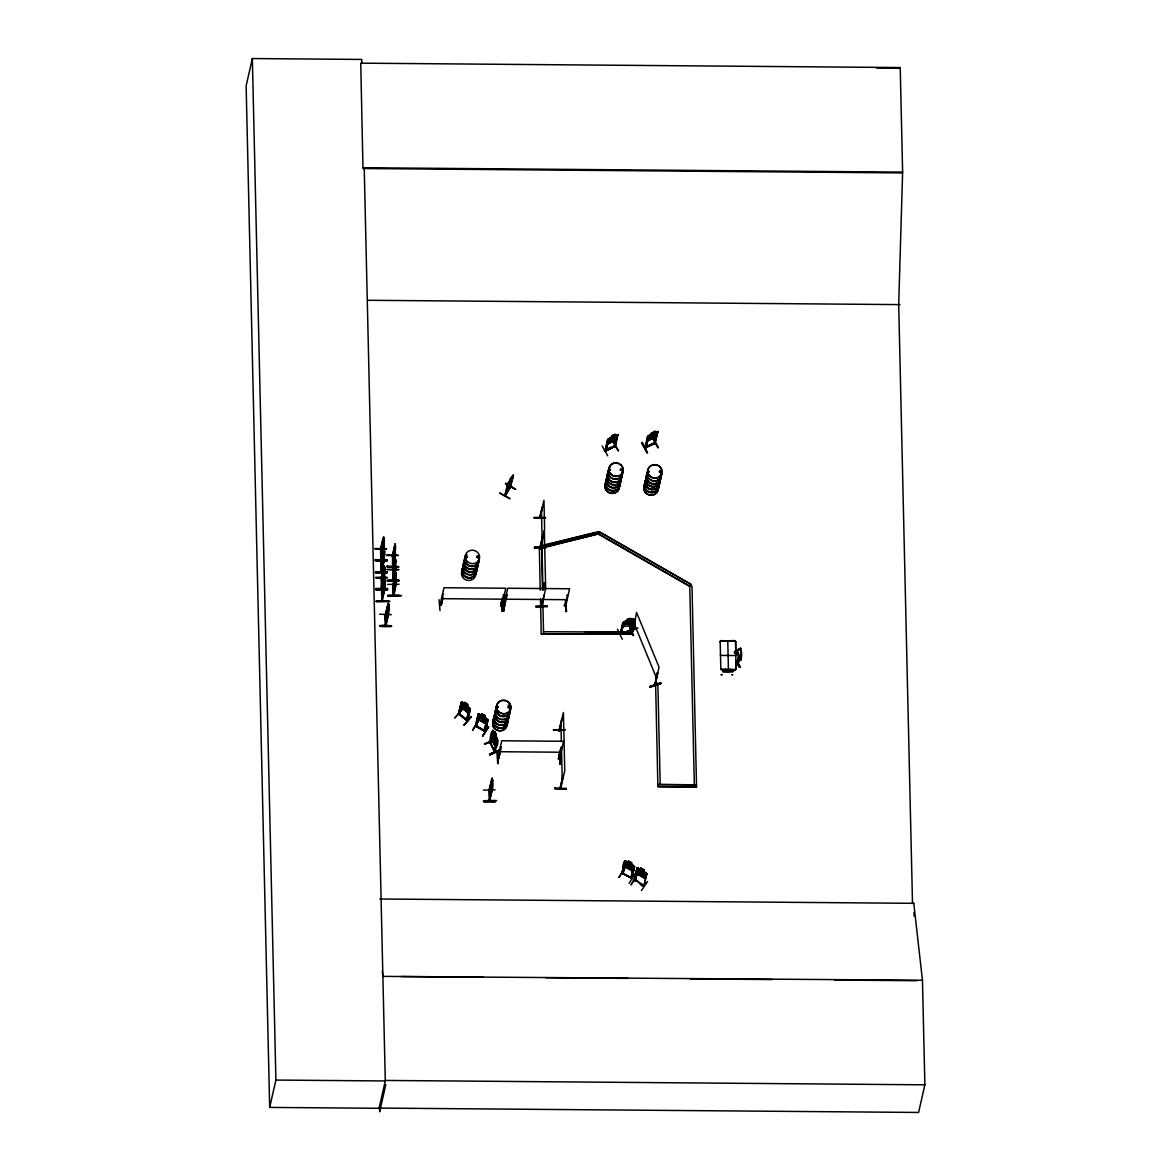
<?xml version="1.0" encoding="UTF-8"?>
<svg xmlns="http://www.w3.org/2000/svg" width="1171" height="1171" viewBox="0 0 1171 1171"><rect width="100%" height="100%" fill="white"/><g stroke="black" fill="none" stroke-linecap="round" stroke-linejoin="round"><path stroke-width="1.5" d="M483.769 801.55C522.354 799.705 458.344 800.613 495.362 801.608L483.769 801.593L495.362 801.535M535.747 606.036L547.325 605.993L535.703 606.812L547.296 606.754M554.776 788.39L566.369 788.361M554.82 788.112L554.791 788.873L566.383 788.815M615.141 445.931C589.13 454.143 619.313 450.776 615.536 440.164M657.824 431.499L655.233 443.282L644.855 447.703L654.004 443.106M654.369 443.677L656.521 432.392L657.443 431.953L654.121 443.721L655.145 443.282M644.943 447.293L655.16 442.448M375.525 572.663L375.554 571.872L387.147 571.99L375.51 572.165L387.147 572.063L387.103 572.795L375.51 572.707L387.118 572.721M375.891 588.706L387.528 588.471L387.484 589.276M376.213 600.825C387.367 600.386 400.526 602.07 376.184 601.499M391.509 626.339C373.886 627.319 377.896 623.967 391.495 625.885M386.811 559.914C351.3 558.991 410.743 560.675 375.232 560.309L386.854 559.636M398.652 567.042L387.059 567.027L387.103 566.193M387.103 566.252L398.652 566.574M398.974 581.167L387.381 581.079L398.96 580.582M387.425 580.318L399.018 580.377L387.381 581.079M387.499 589.247L375.876 588.589L387.484 588.735M387.777 601.191L376.184 601.587M387.762 595.131C398.901 594.707 412.06 596.39 387.733 595.819M399.311 595.512L387.718 595.907M722.683 671.656C747.859 669.651 721.526 673.53 722.785 670.91M383.664 540.651L383.634 539.48M383.956 553.049L383.927 551.878L383.62 555.683L383.239 554.849M634.038 880.299C638.693 876.025 644.284 899.445 645.763 874.166L646.465 875L645.763 874.166M634.989 880.885L634.594 879.597M384.015 543.695L381.234 558.684M384.308 556.093L381.102 572.151L380.956 562.065M384.688 572.575L384.059 577.318L383.605 571.316M384.966 584.973L381.761 601.03L381.6 589.745M388.699 609.71L388.069 614.468L387.616 608.452M395.198 550.59L394.568 555.332L394.407 548.423M392.709 570.218L393.149 570.848L395.754 559.797L394.89 569.399L394.729 562.49M393.032 585.515L396.105 574.624L395.256 584.475L395.125 578.211L395.461 579.147M539.626 547.179L534.635 546.901L546.242 547.252M546.242 547.003L543.432 546.945M395.183 564.217L395.476 560.455L394.92 569.662L394.788 563.397L395.11 564.334M395.535 579.03L395.813 575.268L395.286 584.27L395.081 577.303M902.446 172.913L362.981 168.522L360.741 63.161L900.221 67.552L902.621 172.108L898.699 304.592L912.502 903.309L913.775 903.324L922.455 980.244L382.873 976.38L382.273 970.979M621.918 872.776L632.047 878.557M624.86 861.007C621.772 863.144 623.074 877.123 622.123 872.395M632.135 878.162L630.964 878.06M490.722 743.131L493.123 732.138C490.107 727.762 489.595 747.61 490.386 741.858M490.386 743.043L494.674 751.826L494.572 750.567M475.382 726.035L478.324 713.783L488.087 719.623L485.306 731.831L488.029 719.477M485.57 731.48L475.572 726.152M484.443 731.319C482.745 728.552 489.302 718.731 486.858 720.267M484.355 730.821L487.063 719.945M485.672 731.085L484.56 730.426M510.278 487.604C512.503 479.832 496.197 511.873 510.366 486.199M395.447 548.862C394.568 531.59 395.417 565.9 395.33 550.59M396.105 577.742C395.095 558.26 396.164 597.591 396.003 579.543M383.883 547.823L383.766 537.094C384.264 541.588 378.98 551.658 381.087 549.097M384.059 550.282L383.912 549.492L384.381 558.596L381.6 571.17M384.674 576.703L384.293 565.974L384.439 566.764M384.835 589.101L384.849 579.162M384.952 589.101L385.039 587.476M388.684 613.838L388.318 603.124L388.45 603.899M489.493 790.337L492.288 778.276L492.537 789.064M655.087 684.42L659.053 667.163L636.556 612.462L633.072 630.686M632.969 630.642L633.116 629.603M655.145 684.347L655.087 683.191M383.634 539.494L383.341 546.652L383.912 544.134M394.598 555.581L395.169 546.389L394.583 555.596M382.829 555.713L383.224 553.107L383.137 564.056L382.946 555.669M383.503 584.592L383.898 581.987L383.81 592.936L383.62 584.549M491.161 784.526C491.6 774.602 491.235 800.261 491.322 790.323M393.851 550.092L394.246 547.604L394.041 558.304M394.481 572.502L394.568 561.67M394.568 561.787L394.159 564.115M394.525 578.972L394.905 576.483L394.7 587.183M489.507 791.098L489.112 789.708L488.951 791.201M489.712 799.895L492.742 780.091L491.249 786.927L491.191 784.453M492.23 789.942C491.688 784.746 488.878 806.717 489.405 799.383M492.493 788.961L489.741 800.993L489.346 799.617M540.431 549.111L539.89 548.16M539.933 548.994L540.021 547.53M541.134 605.231L542.539 599.45M544.164 595.161L541.28 606.212L541.339 604.602M559.021 729.987L559.46 731.202L561.904 719.17L558.991 731.172L559.577 729.826M562.812 776.241L560.411 786.678M560.953 786.897L560.821 788.244L564.759 770.577L563.412 712.524L559.021 730.572M464.038 565.915L464.316 564.92L464.316 565.739M465.868 556.591L466.922 556.576L466.278 557.133M477.168 556.986L477.197 556.474M478.558 556.488L478.09 557.645L478.661 557.045M478.91 556.942L477.153 557.616M497.031 706.977L498.187 706.845L497.821 707.708M509.809 706.494L509.4 708.25M610.442 469.981L609.476 469.337M610.15 469.966L610.384 470.186M620.293 470.113L621.64 468.839L622.357 470.376M620.63 469.512L621.391 470.537M621.069 470.274L622.064 469.351M649.1 471.708L648.5 471.049M649.407 471.518L648.675 471.811M661.044 471.328L660.078 472.323L660.078 470.801M661.308 471.62L660.283 472.703L659.229 471.606M720.063 641.957L720.707 640.581M732.87 671.569L730.397 669.344M736.237 668.539L735.037 670.046L720.838 669.402L720.165 641.503L721.263 640.449M383.049 538.031L380.648 548.57M381.117 549.536L381.117 548.687M380.721 561.48L384 547.721M381.336 558.377L381.219 559.753L381.029 549.097M383.356 551.409C384.835 546.184 380.663 567.964 381.409 561.085M381.556 570.54L381.19 571.741M381.746 578.445L384.425 565.974M381.512 590.14L384.659 576.6M381.6 589.847L381.936 591.355L382.009 589.745M381.819 599.42L384.22 588.984L384.644 589.979M392.49 555.288L392.636 566.471L395.505 554.425L393.017 565.373M385.244 614.995L385.947 625.548M392.622 565.373L392.929 556.562M392.461 556.24L392.944 555.405M385.815 614.555L385.727 616.063L388.435 603.255M393.149 566.354L393.105 564.861M395.827 568.491C387.879 602.567 400.702 545.276 393.485 580.304M392.914 579.147L393.295 570.233M393.31 595.234L393.149 584.066M393.427 578.928L393.456 580.128M393.895 593.96C399.633 559.24 392.212 617.058 393.09 585.207M393.763 595.117L393.456 584.578M383.224 554.834L383.356 561.085L383.722 556.137M458.769 713.271L459.369 714.764L462.077 703.434L461.257 702.79L458.417 714.017L461.433 701.81L470.347 708.762L467.741 720.721L458.52 713.549M462.077 703.434L459.369 714.764L458.93 713.329M467.829 720.326L459.749 714.164M489.054 789.942L489.302 800.847M489.317 799.895L492.201 788.961M489.785 800.847L489.419 790.118M560.807 788.142L560.88 786.897M380.721 558.757L383.268 547.706L384 547.823L381.336 562.241M380.941 560.865L380.838 561.846M381.336 559.211L381.058 549.785M381.322 577.449L381.336 578.547M381.922 588.486L381.673 577.889M381.673 600.035L382.317 599.493L382.229 601.001L384.82 588.998M382.302 600.401L382.097 590.916M393.075 566.325L395.505 554.425M385.332 614.482L385.727 615.873M393.412 580.377L393.119 569.648M393.515 579.908L392.885 580.465L395.637 568.667M605.114 450.63L607.515 439.798L608.437 439.359L606.227 450.279M615.243 445.536L614.16 445.931L615.434 445.873M615.331 446.268L617.176 436.607M648.368 436.271L647.446 436.71L648.558 436.607L646.011 447.703L646.07 446.766M361.81 63.073L361.722 59.443L252.351 58.55L246.13 85.907L269.681 1107.415L379.067 1108.293L385.405 1080.438L924.87 1084.814L922.455 980.244M374.969 548.687L386.606 548.687L375.013 548.57M380.59 549.96L383.634 537.094M383.839 540.812L383.268 543.315L382.932 542.436L383.063 548.687L383.429 543.739M384.249 538.85C383.942 549.609 384.878 533.669 383.81 540.358L383.795 539.026L383.385 548.438M387.279 577.566L375.628 577.698L387.235 577.654M384.264 541.968L383.912 543.768L384.322 542.349M380.795 559.24L383.268 547.706M383.341 563.822L384.278 560.119L381.497 572.034L381.248 561.26L384.044 549.492M384.103 552.756C385.332 545.949 384.249 562.065 384.41 551.248M384.132 553.21L383.634 559.05L384.205 556.532M384.542 551.248L383.517 553.927L383.678 560.836M375.92 590.096L387.513 590.184M384.322 556.166L384.542 554.366M381.57 588.12L381.848 578.445M383.707 566.91L381.234 577.859M384.293 565.974L381.204 578.796M386.796 555.537L398.433 555.405L386.781 554.952M384.512 569.692L384.015 575.532L384.586 573.014M384.615 569.238L384.469 567.906L383.737 577.566L384.922 567.73L384.82 571.302M386.84 561.304L375.232 560.616L386.898 561.085M384.571 572.648L384.922 570.848M381.336 587.637L383.942 576.586L384.366 577.581M384.703 572.648L384.922 567.73M381.922 587.652L384.337 576.6M381.541 591.355L384.395 579.308L381.936 591.355M387.118 569.589L398.711 569.692M384.761 581.636C386.006 574.829 384.908 590.945 385.083 580.128L384.337 589.716M384.791 582.089L384.293 587.93L384.864 585.412M385.215 583.246L384.981 585.046M387.279 577.537L375.671 577.405M392.27 555.801L395.066 544.003M383.678 592.936L384.952 588.998M392.417 556.781L394.978 545.92M392.885 555.186L393.017 565.256M393.149 554.132L394.876 544.749M387.425 580.26L399.018 580.348M392.885 556.767L393.88 551.995M387.455 584.417L399.106 584.227M395.095 551.029L394.525 553.546L395.432 545.745L395.344 550.663M269.681 1107.415L275.902 1080.057L252.351 58.55M392.592 569.867L395.256 558.055L395.769 562.929M393.236 569.867L395.198 558.816M395.578 561.319L395.227 559.797L393.207 570.819M395.417 565.095L394.847 567.613L394.773 564.276M385.127 615.112L388.128 604.06L385.259 615.975M388.435 603.124L385.727 614.482M392.944 584.68L395.725 572.882L393.529 584.695M393.09 585.661L395.564 574.61L395.915 576.132M388.523 606.827L388.025 612.682L388.596 610.164M388.494 606.373C389.562 599.728 388.567 615.624 388.933 604.865M388.933 607.998L388.582 609.784L389.021 608.437M385.347 624.787L387.952 613.736L388.377 614.716M395.769 579.908L395.198 582.426L395.11 579.089M385.932 624.787L388.348 613.736M388.684 613.736L385.888 625.768L385.962 624.275M393.339 594.722L396.164 583.304M443.502 594.385C442.111 591.911 443.267 603.094 441.013 605.334L439.959 605.422L441.145 605.012M441.057 605.407L442.682 597.532M440.003 610.589L439.023 599.698M499.812 493.225L510.014 498.744L499.885 493.006M505.418 483.843L515.591 489.361L505.726 483.301M505.257 494.952C507.453 484.428 510.717 473.933 505.462 494.44M454.934 717.955L462.238 709.436L454.934 717.691M510.161 479.202L508.375 485.116L511.917 479.159L512.049 476.246L510.219 479.32M509.912 480.666L510.278 479.261M510.527 478.968L511.742 477.592M509.707 487.546L512.752 475.66L510.058 487.736M507.16 487.839L511.712 480.988L513.352 474.928L510.615 486.916L505.33 495.933M465.355 703.039L467.127 704.415M462.589 702.146L464.521 703.859L464.814 702.307L467.785 704.62L467.478 705.967M469.059 709.363C471.635 706.742 464.287 722.785 466.922 719.609M469.308 709.07L466.629 720.414L466.936 719.521M470.244 708.689L467.492 721.014L459.5 714.456M385.815 1084.624L379.653 1111.747L379.565 1108.073M471.371 716.784L463.994 725.01L471.328 716.74M502.022 599.786L500.632 605.831L501.847 605.905M472.542 730.411L478.5 720.985L472.572 730.177M500.881 605.949C499.9 603.694 505.316 592.409 503.237 594.883M501.686 605.949L505.799 588.237L443.955 587.74L439.959 605.422M503.428 599.991L503.823 610.867M478.427 713.871L475.704 725.713L485.467 731.421L476.773 726.02M502.71 611.072L502.344 600.167L502.198 610.867M478.88 715.627L476.334 726.649L475.792 725.23L476.392 726.562L479.085 715.305L477.973 715.1L479.085 715.305M503.34 600.181L503.793 610.867M507.263 594.912C505.228 592.936 501.364 606.637 504.657 605.963L507.248 594.531M484.867 717.12L486.404 718.526L485.833 721.029L483.945 721.16L479.495 717.34L480.066 714.822L481.808 715.335L482.013 713.871L485.292 715.788L484.984 717.135M481.808 715.335L482.115 713.988M482.613 714.53L484.574 715.671M484.794 717.223L485.175 715.774L481.954 713.973M488.483 726.81L482.525 736.237L488.57 727.089M533.976 517.655L545.613 517.582L534.005 517.509M493.723 740.614L484.735 744.039M539.611 517.45L539.48 518.329L542.451 506.897L539.582 518.387L540.182 517.494M539.992 518.387L543.959 500.251L544.632 529.277L540.402 548.16L534.342 547.911L540.958 547.34M495.026 751.826L490.195 742.18L492.932 730.25L491.6 736.471M545.935 547.808L534.342 547.735L545.92 547.355M490.254 742.194L490.268 742.868M490.312 743.336L492.318 731.377M500.09 750.025L489.829 754.783L500.163 749.821L489.624 754.065L489.844 754.856L500.368 750.538L498.831 758.457L498.831 757.549L497.602 757.988L498.787 758.369L501.261 747.054M494.63 743.424L494.338 744.771L492.728 741.492L493.152 740.101M493.196 739.765L493.781 732.021L494.674 733.222M494.557 733.266L494.938 731.714L496.87 738.374L496.299 740.892L493.767 737.262L495.831 741.243L495.157 737.481L496.504 738.096L494.909 736.544L493.825 732.504L494.484 736.135L493.064 735.564L494.748 737.086L494.689 742.824C485.98 721.673 498.465 760.111 497.719 740.116L492.815 730.309M492.903 741.506L493.211 740.16M493.108 741.872L494.074 743.848M495.201 732.651L496.153 734.612M483.418 790.103L495.07 789.84M539.245 548.204L598.586 533.844L689.748 586.071L692.002 586.086L696.54 786.941L657.897 786.634L655.599 683.498L657.853 683.513L660.181 784.189M540.621 546.33L540.255 546.418M539.846 548.906L540.036 548.848M539.816 548.16L542.7 535.44M497.163 742.619L497.046 740.116L494.645 752.236L494.674 750.699M539.977 549.14L542.7 537.196M496.65 740.292L494.689 751.138M540.387 548.072L540.373 549.023L542.422 537.094L542.861 538.089M495.143 751.636L497.719 740.116M541.5 548.218L540.958 545.818L597.942 531.795L598.586 533.844L543.242 547.794M542.041 549.77L542.597 539.011M488.907 790.337L491.908 779.286L489.054 791.201M497.704 763.565L497.47 752.514L497.763 763.404M489.522 791.289L492.288 778.276M492.757 783.223L491.879 789.678L492.42 779.066M541.236 606.066L541.807 604.836M541.719 605.231L542.934 599.45M541.69 606.212L545.671 588.515L544.339 530.448M541.222 633.848L630.906 634.228L541.222 633.848L540.504 598.879M543.432 631.74L630.847 632.106L630.818 634.565M543.564 633.526L542.759 598.893M565.432 605.861L564.481 605.568L565.769 605.568M565.52 600.723L566.486 611.599L565.681 600.694M564.627 605.861C563.427 608.905 568.974 591.984 567.013 595.41M602.216 446.049L607.705 455.797M605.363 451.069L615.214 446.371L618.01 434.514L607.954 439.286L605.114 451.128L614.072 446.341M608.115 439.359L607.134 442.887L607.925 443.853L615.8 440.106L617.249 438.232M608.437 439.359L606.256 450.586L606.154 449.84M611.818 435.861L611.482 437.325L609.183 438.408M611.877 435.963L609.227 441.072L610.662 441.35L615.712 437.998L616.283 435.48L614.702 435.832L615.068 434.28L611.716 435.861L615.141 434.382M612.389 435.919L614.409 434.968M618.537 450.689L612.609 440.984L618.127 450.879M597.942 531.795L598.498 534.181L689.66 586.408L690.875 584.27L599.713 532.058L598.498 534.196M553.415 729.987L565.008 730.001M599.713 532.058L690.875 584.27M560.602 749.308L558.523 758.969L559.694 758.867L558.421 758.442L559.767 758.091L558.523 758.867L560.997 747.552L562.051 747.552L561.011 747.932M559.533 758.91L563.573 741.287L501.73 740.775L497.865 758.427M559.972 763.902L559.518 753.246M563.222 776.241L560.324 787.659M647.592 452.753C636.116 432.48 645.426 446.707 647.109 453.016L641.693 443.209M647.446 436.71L645.089 448.069L647.987 436.168L647.051 439.813L647.841 440.764L655.716 437.032L657.004 435.085L657.941 431.426L654.574 432.641L654.882 431.294M646.07 447.542L648.002 437.837M651.647 432.787L649.144 437.983L653.711 436.783L655.628 434.909L656.199 432.392L654.633 432.743L654.999 431.191L647.87 436.198M657.443 431.953L654.97 442.901M657.897 447.893L652.569 438.042M620.045 633.95L621.347 633.145M621.011 633.57L623.631 622.635L622.65 622.972L620.206 634.301L621.362 633.584M623.162 622.46L620.308 634.272L630.993 630.657M622.387 626.163L623.206 622.577M621.216 634.082L623.777 623.001L622.65 622.972M622.24 639.249L617.468 629.149M627.158 619.576L624.406 624.48L629.237 623.85L631.257 622.167L631.828 619.649L630.159 619.81L630.554 618.259L626.997 619.459L626.705 620.806M638.078 628.022L627.305 631.74L636.6 628.329M631.535 622.84L629.778 630.613M632.399 620.074C634.243 617 628.622 629.954 630.071 631.081C635.648 619.869 636.175 614.468 623.045 622.489M630.891 630.686L629.925 630.115L630.042 631.037M630.818 630.832L633.233 619.386M630.847 632.106L585.28 632.077M635.399 621.655L633.321 630.847L635.414 618.976L632.882 630.949M633.043 635.604L628.973 625.27M649.905 686.645C683.352 674.847 626.88 694.593 660.927 683.483L649.978 686.484M655.467 684.567L657.531 672.754L654.955 684.654L657.136 674.511M655.599 683.498L657.853 683.513M619.035 877.328L624.875 868.092M626.061 861.183L624.758 860.919L621.977 873.332L631.945 878.499M622.694 873.683C624.45 872.161 624.641 859.529 625.314 862.749M622.943 873.756L625.519 862.427M624.758 860.919L628.183 862.544L628.461 860.992L631.74 862.881L631.432 864.227M628.549 861.109L628.256 862.456L626.5 861.958L625.929 864.461L627.334 866.481L632.281 868.121L632.852 865.603L631.315 864.213M629.047 861.636L631.023 862.778M629.12 883.358L634.931 873.888M633.321 867.36L630.906 878.411L633.526 867.038L634.419 867.565L633.526 867.038M634.506 866.555L631.564 878.85L634.609 866.613L631.257 864.315L631.623 862.866L628.49 861.197M636.512 875.176L631.11 884.661M634.228 879.963L636.995 868.018L639.908 869.16L645.001 877.913L639.908 869.16M634.184 880.519L636.995 868.018M637.522 869.936C637.17 865.94 635.282 883.241 635.136 880.475M635.15 880.929L637.727 869.614M645.089 872.746L643.552 871.356L645.089 872.732L644.518 875.264L642.63 875.396L638.151 871.634L638.737 869.072L640.478 869.57L640.625 868.223L643.977 870.038L640.683 868.121L643.977 870.038L643.479 871.458M657.853 784.511L696.496 784.833M657.897 786.634L696.54 786.941M640.683 868.121L640.303 869.614L638.722 869.131M639.79 872.571L640.391 869.994L643.45 871.795L642.879 874.327L639.79 872.571L642.894 874.283M643.26 869.907L641.284 868.765M641.445 890.531L647.592 881.47M645.968 877.445L644.577 878.118L645.909 877.269L646.685 873.786L636.892 868.209L638.283 868.311M643.669 871.385L646.86 873.727L643.933 885.964M720.37 655.409L735.827 655.54L735.578 641.342M694.315 784.468L689.748 586.071M727.762 640.961L728.435 669.988M732.9 670.954L732.841 671.744L722.668 671.203M900.221 67.552L900.031 68.342L876.567 68.006M924.87 1084.814L918.591 1112.45L379.126 1108.073M504.789 495.743L507.804 484.004M509.868 486.916L504.891 495.392M620.249 633.511L630.584 630.261M508.331 485.145L509.839 481.72C507.599 483.769 515.445 471.269 510.585 480.461L511.464 479.934L509.297 483.564L511.566 478.178L508.273 485.336M476.963 556.445L476.787 557.25M497.412 706.83L498.085 706.713M507.994 706.947L509.853 706.479M609.315 469.6L610.018 470.039M508.331 707.079L509.868 707.284M620.703 470.171L620.703 469.337M621.947 469.19L622.006 470.039M659.595 471.137L659.961 472.074M732.87 670.983L730.353 669.417M736.003 669.519L735.622 641.62M508.58 482.701L505.272 495.904M559.606 730.777L559.562 729.738M380.941 560.968L380.985 572.034M381.936 588.603L381.936 587.139M392.797 569.238L392.958 580.421M385.332 614.599L385.493 625.768L387.952 613.736M489.917 741.931L494.499 752.045M439.915 604.558L441.204 604.558L440.969 605.378M500.617 605.451L501.759 605.875M503.691 605.07L504.891 605.846L503.735 605.846L507.731 588.252L569.56 588.764L565.681 606.344L564.539 605.934M503.603 605.466L504.891 605.466L503.94 605.568M497.763 757.959L498.89 757.988L497.851 757.93M507.643 485.043L508.155 484.194M515.591 489.361L505.711 483.33M636.073 871.824L636.995 873.8L644.65 878.206L645.953 877.445M646.846 873.742L638.268 868.223M636.907 873.8L644.635 878.206M640.361 869.511L638.239 868.297M631.242 884.778L637.053 875.264M623.865 864.637L624.787 866.628L632.472 870.975L624.758 866.525M625.958 861.212L633.613 865.618M643.977 870.009L640.713 868.37M479.583 713.988L478.266 713.886M477.446 717.501L478.339 719.492L486.009 723.883L487.268 723.239M485.95 723.985L478.412 719.404M482.525 736.237L488.541 726.869M612.828 438.144L615.77 435.539L613.297 438.086L615.156 438.627L612.55 438.701L609.344 441.379L611.906 438.744L610.164 438.203L612.872 438.115M655.658 437.017L657.18 435.144M492.318 782.038L492.61 787.439M622.299 470.303L620.484 470.288M661.073 472.411L660.239 470.596M510 707.679L508.199 707.665M441.116 604.953L440.164 604.499M628.022 621.903L631.315 619.649L628.71 621.962L630.701 622.767L627.934 622.489L624.538 624.802L627.246 622.445L625.329 621.728L628.241 621.918M631.315 624.348L632.852 622.504L631.389 624.363C630.071 626.807 619.927 626.046 623.162 627.1M460.525 705.513L461.33 707.65L468.298 712.993L469.439 712.451M464.433 703.742L463.013 703.054L462.443 705.571L463.687 707.811L468.18 710.05L468.751 707.533L467.375 705.923M470.347 708.762L467.288 706.025L467.683 704.576L464.828 702.512M468.224 713.08L469.425 712.275M471.313 716.506L464.082 725.039M513.469 474.987L508.668 482.759M632.457 629.998L632.94 630.979M540.299 545.979L540.168 546.916L534.635 546.901M608.012 439.388L609.227 438.422M540.373 549.023L540.431 547.53M477.051 556.225L478.632 556.24M508.58 706.772L509.766 707.24M382.858 551.658L382.815 540.709L383.18 551.307M383.473 569.589L383.854 580.187M387.411 617.688L387.484 606.739L387.864 617.322M503.676 611.072L503.471 599.991M736.852 651.544L734.29 651.837L736.735 651.457M738.433 659.683A30.461 2.518 -89.5 0 0 738.535 662.903A26.26 9.251 -1.3 0 1 737.086 662.932L736.091 663.62M725.405 669.358L722.888 671.481L725.449 669.431M734.7 651.398L740.496 648.324L741.302 651.398A17.155 13.554 59.7 0 1 741.433 656.902L741.17 659.756L736.325 662.581L739.282 667.338L740.174 667.148M738.681 659.171A9.631 7.612 59.7 0 1 738.359 660.034L736.998 661.088A8.987 7.099 59.7 0 0 736.764 650.652L740.906 648.632M734.846 651.954L736.808 650.813L736.471 651.881M739.062 649.305L740.906 648.412M736.149 651.793L739.882 649.012M736.998 661.088C744.361 657.429 734.422 663.547 737.335 662.127M739.311 659.961L741.17 659.522M644.65 878.016L645.924 877.269M632.34 870.975L633.789 870.214L632.413 871.078M739.399 648.88L740.496 648.324M735.886 663.357L737.013 663.064A26.611 9.368 -1.3 0 0 737.569 663.049L738.301 663.181L737.569 663.269A27.343 9.631 -1.3 0 1 736.061 663.284M735.886 663.43L737.159 662.976M737.584 652.979L738.301 652.774A30.461 2.518 -89.5 0 0 738.403 658.849M738.535 662.903L737.569 663.415M614.834 435.729L617.951 434.69M608.627 439.696L607.515 439.798M617.717 435.378L616.795 435.817L614.438 446.766M615.741 440.003L607.925 443.853M649.115 435.319L658 431.528M655.658 436.915L647.841 440.764M655.16 443.238L645.28 447.981M492.362 732.768L493.152 732.446L497.09 741.184M492.406 732.885L493.181 732.578M492.728 741.492L495.67 745.546M495.962 743.98L496.855 743.614M492.288 736.413C491.073 729.138 494.045 743.658 495.992 744.097L496.782 743.775M492.23 736.383L496.109 744.053M496.431 735.051L494.938 731.714M484.692 744.288L493.474 740.087M493.767 740.394L484.457 743.746M500.163 749.821L489.639 754.095M621.172 469L621.567 469.088M720.604 641.035L734.466 640.552L735.534 641.503M735.695 669.446L721.892 669.636M636.336 628.007L627.305 631.74M657.926 673.676L657.165 672.886M650.139 687.187L660.912 683.469M626.807 620.806L624.333 621.742M630.115 619.693L633.599 619.049M621.318 633.262L630.745 630.335M739.955 659.859L741.17 659.756M652.95 437.866L658.468 447.6M546.052 544.896L596.141 532.556M500.954 604.997L501.993 605.056M565.447 606.402L564.481 605.568M629.369 625.124L633.628 635.385M467.346 720.941L458.52 714.032M477.666 556.357L477.841 556.342A7.26 6.763 12.8 0 1 476.085 565.315A7.26 6.763 12.8 0 1 466.365 564.041A7.26 6.763 12.8 0 1 466.585 554.878M477.87 557.63L477.3 557.162M720.868 640.932L734.685 640.903M735.388 669.71L721.336 669.49M497.807 707.606L497.075 707.079M736.135 651.339L737.086 651.252M644.518 875.249L639.556 873.61L638.166 871.59M737.335 652.759L737.335 652.906A26.611 9.368 -1.3 0 1 735.359 652.774L734.261 652.745L735.373 652.92A26.26 9.251 -1.3 0 0 738.301 652.774M541.309 604.719L541.265 605.7M561.934 720.15L561.509 719.17M501.276 747.435L500.207 747.054M559.533 758.032L558.743 758.588M559.636 753.012L559.855 764.121L560.162 753.216M554.761 788.273L566.383 788.903M363.156 167.731L902.621 172.108M367.796 300.288L899.957 304.606M395.535 564.715L395.637 568.769L395.403 558.713M387.045 566.413L398.652 567.115M387.118 569.457L398.726 569.56M392.812 570.57L393.266 569.472M395.549 573.629L395.725 572.882M383.4 580.538L383.327 572.151M393.149 585.383L393.602 584.095M375.906 589.511L387.499 589.599M441.467 598.688L503.31 599.186M505.243 599.201L567.071 599.698M379.624 614.233L391.29 614.702M721.19 640.757L734.393 640.859M499.241 751.723L561.085 752.221M492.127 778.334L492.376 779.227M659.61 784.526L694.74 784.819M912.502 903.163L913.775 903.324L379.77 898.991M401.155 976.541L483.447 977.2M545.627 977.712L627.919 978.37M690.1 978.883L772.392 979.542M834.557 980.054L916.849 980.713M275.902 1080.057L385.288 1080.95L364.24 168.536M501.656 605.334L500.968 605.539M660.298 472.586L659.551 472.294M477.856 556.196L478.939 556.723M734.437 640.713L735.198 641.181M637.009 868.297L638.21 868.472M501.832 599.976L502.081 611.086M501.861 600.167L502.242 611.057M559.636 753.202L560.016 764.092M500.881 605.466L501.876 605.056M736.764 650.652L738.184 652.262M485.131 731.729L475.499 726.035M624.714 868.223L618.874 877.46M660.795 470.742L660.532 470.64A7.363 6.865 12.8 0 1 654.443 480.944A7.363 6.865 12.8 0 1 647.826 470.713M494.118 739.003L492.757 738.491L494.367 739.955L495.45 743.98L494.777 740.35L496.138 741.009M512.649 478.602L511.712 480.988M640.361 870.068L643.45 871.81M635.414 880.329L643.23 884.764M641.181 869.219L643.157 870.36M630.993 877.635L622.094 872.878M648.383 471.972L648.514 472.074A7.246 6.748 12.8 0 0 651.925 483.433A7.246 6.748 12.8 0 0 660.576 475.206M560.309 788.127L560.309 786.897M380.809 559.636L380.531 548.687M381.424 588.486L381.204 577.566M381.907 590.14L384.586 578.518M385.537 625.226L385.23 615.463M461.008 703.083L461.828 703.727M468.239 712.89L461.403 707.562L460.715 705.498M495.67 745.459L496.46 746.19M735.242 641.02L735.52 642.074M721.058 669.461L720.824 668.685M494.586 743.278L495.494 744.463L495.509 739.238L492.962 735.608L493.093 740.204M737.086 651.705L736.808 650.813M740.292 667.353L737.057 661.688L740.277 666.899L737.32 663.752M381.365 588.515L383.942 576.586M622.035 469.688L621.581 469A7.363 6.865 12.8 0 1 619.693 478.075A7.363 6.865 12.8 0 1 609.842 476.787A7.363 6.865 12.8 0 1 610.062 467.492M383.62 571.331L384 572.165L384.293 568.374L384.337 569.194M387.63 608.466L388.025 609.315L388.304 605.524L387.762 614.702L388.479 605.041L388.626 606.373M634.067 623.396L656.565 678.097M494.103 751.372L497.016 740.131L497.119 742.516M392.592 566.325L393.251 565.842L392.548 566.398M381.805 577.405L381.775 578.723M381.731 600.401L381.922 590.257M660.956 471.664L660.473 470.801A7.363 6.865 12.8 0 1 654.413 481.105A7.363 6.865 12.8 0 1 647.856 470.566M395.3 559.972L395.447 561.319M395.652 574.8L395.783 576.132M565.066 729.723L553.473 729.694M545.554 517.816L533.961 517.758M565.578 600.489L565.842 611.599M497.47 752.514L497.777 763.624M491.513 779.286L491.542 780.267M913.98 912.414L914.068 916.059M740.087 648.471L740.101 648.705A16.511 13.042 59.7 0 1 740.335 659.127L740.335 659.361M737.701 663.035L737.818 663.269A30.461 2.518 -89.5 0 1 737.789 662.479M735.974 660.429L736.135 668.992M560.938 723.458L561.348 741.609M561.48 747.039L562.27 781.525M544.72 589.072L544.574 582.631L543.93 589.042M541.47 511.2L542.144 540.226M541.851 541.397L542.978 590.389M541.588 547.882L542.466 590.125M539.333 547.867L540.212 590.111M491.761 784.57L491.835 787.893M395.095 554.425L395.125 555.405M395.432 568.491L395.447 569.472M395.769 583.304L395.783 584.285M391.495 626.426L379.902 626.324M386.562 548.906L374.969 548.818M387.718 604.06L387.747 605.041M383.678 547.721L383.693 548.701M383.956 560.119L383.986 561.099M383.561 560.104L383.576 561.085M384.22 588.984L384.249 589.964M478.354 562.797A7.26 6.763 12.8 0 1 467.639 568.594A7.26 6.763 12.8 0 1 467.375 556.825M477.461 563.573A7.231 6.733 12.8 0 1 469.761 571.96A7.231 6.733 12.8 0 1 464.243 561.831M477.505 563.397A7.231 6.733 12.8 0 1 469.805 571.785A7.231 6.733 12.8 0 1 464.272 561.656M478.119 556.152A7.363 6.865 12.8 0 1 476.187 565.212A7.363 6.865 12.8 0 1 466.336 563.924A7.363 6.865 12.8 0 1 466.556 554.63M478.192 560.528A7.26 6.763 12.8 0 1 473.86 568.638A7.26 6.763 12.8 0 1 464.755 565.051A7.26 6.763 12.8 0 1 467.492 556.313M478.105 555.859A7.26 6.763 12.8 0 1 476.202 564.803A7.26 6.763 12.8 0 1 466.482 563.529A7.26 6.763 12.8 0 1 466.702 554.366M476.114 569.633A7.26 6.763 12.8 0 1 468.385 578.064A7.26 6.763 12.8 0 1 462.823 567.891M462.823 567.511A7.363 6.865 12.8 0 0 468.444 577.83A7.363 6.865 12.8 0 0 476.29 569.282A7.26 6.763 12.8 0 1 468.502 577.552A7.26 6.763 12.8 0 1 462.94 567.393M475.836 573.746A7.231 6.733 12.8 0 1 466.029 579.923A7.231 6.733 12.8 0 1 463.438 568.872M477.402 563.851A7.231 6.733 12.8 0 1 469.703 572.238A7.231 6.733 12.8 0 1 464.17 562.109M477.095 568.374A7.26 6.763 12.8 0 1 467.229 574.566A7.26 6.763 12.8 0 1 464.638 563.471M477.197 567.876A7.26 6.763 12.8 0 1 467.346 574.068A7.26 6.763 12.8 0 1 464.741 562.973M660.459 475.704A7.246 6.748 12.8 0 1 651.808 483.945A7.246 6.748 12.8 0 1 648.31 472.572M660.605 475.514A7.363 6.865 12.8 0 1 651.823 483.872A7.363 6.865 12.8 0 1 648.266 472.323A7.363 6.865 12.8 0 0 651.852 483.711A7.363 6.865 12.8 0 0 660.634 475.353M659.859 478.266A7.231 6.733 12.8 0 1 652.159 486.653A7.231 6.733 12.8 0 1 646.626 476.524M659.888 478.075A7.216 6.719 12.8 0 1 652.203 486.448A7.216 6.719 12.8 0 1 646.685 476.334M658.644 484.106A7.363 6.865 12.8 0 1 649.861 492.479A7.363 6.865 12.8 0 1 646.319 480.93M657.912 486.843A7.231 6.733 12.8 0 1 650.212 495.245A7.231 6.733 12.8 0 1 644.679 485.116M658.219 488.424A7.216 6.719 12.8 0 1 649.32 494.879A7.216 6.719 12.8 0 1 644.738 484.94M659.785 478.529A7.216 6.719 12.8 0 1 652.101 486.902A7.216 6.719 12.8 0 1 646.582 476.787M659.332 481.091A7.363 6.865 12.8 0 1 651.5 489.639A7.246 6.748 12.8 0 1 645.924 479.554M645.865 479.32A7.363 6.865 12.8 0 0 651.5 489.639A7.246 6.748 12.8 0 0 659.185 481.296M658.614 483.813A7.246 6.748 12.8 0 1 650.9 492.215A7.246 6.748 12.8 0 1 645.353 482.071M658.688 483.96A7.363 6.865 12.8 0 1 649.905 492.318A7.363 6.865 12.8 0 1 646.348 480.769M659.58 482.54A7.246 6.748 12.8 0 1 649.759 488.731A7.246 6.748 12.8 0 1 647.153 477.651M621.567 473.904A7.246 6.748 12.8 0 1 613.838 482.32A7.246 6.748 12.8 0 1 608.305 472.162M621.713 473.699A7.363 6.865 12.8 0 1 613.867 482.247A7.363 6.865 12.8 0 1 608.247 471.928M621.289 478.017A7.216 6.719 12.8 0 1 611.482 484.179A7.216 6.719 12.8 0 1 608.905 473.143M621.742 473.552A7.363 6.865 12.8 0 1 613.911 482.086A7.363 6.865 12.8 0 1 608.276 471.781M621.669 468.868A7.363 6.865 12.8 0 1 615.551 479.144A7.363 6.865 12.8 0 1 608.964 468.766M619.898 484.267A7.246 6.748 12.8 0 1 610.062 490.444A7.246 6.748 12.8 0 1 607.456 479.378M620.045 484.091A7.363 6.865 12.8 0 1 610.062 490.371A7.363 6.865 12.8 0 1 607.412 479.115M619.02 485.043A7.231 6.733 12.8 0 1 611.321 493.43A7.231 6.733 12.8 0 1 605.788 483.301A7.216 6.719 12.8 0 0 611.35 493.254A7.216 6.719 12.8 0 0 619.049 484.867M621.186 478.471A7.216 6.719 12.8 0 1 611.394 484.618A7.216 6.719 12.8 0 1 608.803 473.596M620.44 479.29A7.363 6.865 12.8 0 1 612.609 487.824A7.363 6.865 12.8 0 1 606.973 477.519M620.015 483.755A7.246 6.748 12.8 0 1 610.179 489.946A7.246 6.748 12.8 0 1 607.573 478.866M620.293 479.495A7.246 6.748 12.8 0 1 612.579 487.897A7.246 6.748 12.8 0 1 607.032 477.753M620.41 478.983A7.246 6.748 12.8 0 1 612.696 487.399A7.246 6.748 12.8 0 1 607.149 477.241M509.429 711.075A7.363 6.865 12.8 0 1 501.583 719.623A7.363 6.865 12.8 0 1 495.948 709.304M508.141 704.957A7.363 6.865 12.8 0 1 508.785 714.251A7.363 6.865 12.8 0 1 498.992 715.393A7.363 6.865 12.8 0 1 496.636 706.289M509.458 710.929A7.363 6.865 12.8 0 1 501.612 719.462A7.363 6.865 12.8 0 1 495.992 709.158M509.37 706.245A7.363 6.865 12.8 0 1 503.267 716.52A7.363 6.865 12.8 0 1 496.68 706.142A7.26 6.763 12.8 0 0 503.296 716.242A7.26 6.763 12.8 0 0 509.326 706.113M507.409 723.4A7.26 6.763 12.8 0 1 496.914 727.44A7.26 6.763 12.8 0 1 495.157 716.74M507.76 721.468A7.363 6.865 12.8 0 1 497.763 727.747A7.363 6.865 12.8 0 1 495.128 716.491M506.75 722.244A7.216 6.719 12.8 0 1 499.066 730.631A7.216 6.719 12.8 0 1 493.547 720.516M508.609 714.09A7.216 6.719 12.8 0 1 500.925 722.463A7.216 6.719 12.8 0 1 495.406 712.363M506.75 722.419A7.26 6.763 12.8 0 1 499.022 730.85A7.26 6.763 12.8 0 1 493.474 720.677M508.155 716.667A7.363 6.865 12.8 0 1 500.31 725.215A7.246 6.748 12.8 0 1 494.748 715.13M494.689 714.895A7.363 6.865 12.8 0 0 500.31 725.215A7.246 6.748 12.8 0 0 508.009 716.872M507.716 721.131A7.246 6.748 12.8 0 1 497.88 727.323A7.246 6.748 12.8 0 1 495.289 716.242M507.511 719.536A7.363 6.865 12.8 0 1 498.714 727.894A7.363 6.865 12.8 0 1 495.172 716.345M508.185 716.506A7.363 6.865 12.8 0 1 500.354 725.054A7.363 6.865 12.8 0 1 494.718 714.734M738.828 654.267A9.631 7.612 59.7 0 1 738.916 658.263M384.732 586.525L384.015 589.964L384.586 580.772L384.732 586.525M721.234 674.584L722.009 674.774L721.234 674.584M732.021 674.672L732.797 674.862L732.051 674.569M464.492 704.21L463.921 706.728L466.702 708.894L467.273 706.376L464.492 704.21M481.705 715.788L481.135 718.291L484.194 720.077L484.765 717.56L481.705 715.788M494.572 733.675L494.001 736.178L495.494 739.252L496.065 736.735L494.572 733.675M611.482 437.764L610.911 440.267L614.028 438.788L614.599 436.271L611.482 437.764M651.398 434.675L650.827 437.193L653.96 435.7L654.53 433.197L651.398 434.675M652.32 432.846L654.326 431.879L652.32 432.846M626.748 621.377L626.178 623.88L629.486 622.767L630.057 620.249L626.748 621.377M627.7 619.605L629.822 618.888L627.7 619.605M628.154 862.895L627.583 865.413L630.642 867.169L631.213 864.666L628.154 862.895M727.82 670.91L727.762 671.7L727.82 670.91M655.116 435.48L652.481 435.612L649.276 438.305L651.837 435.656C647.051 436.563 660.766 429.742 653.213 435.012L655.116 435.48M626.836 862.324L628.578 865.076L626.031 865.413L629.164 865.735L631.769 868.662L629.939 865.852L632.34 865.501L629.354 865.164L626.836 862.324M639.059 869.497L640.8 872.234L638.254 872.585L641.386 872.893L644.006 875.806L642.162 872.995L644.577 872.629L641.576 872.322L639.059 869.497M480.403 715.203L482.13 717.969L479.598 718.291L482.715 718.628L485.306 721.57L483.477 718.745L485.877 718.394L482.906 718.057L480.403 715.203M463.292 703.478L464.814 706.494L462.486 706.552L465.355 707.24L467.668 710.534L466.043 707.445L468.283 707.43L465.531 706.684L463.292 703.478M467.463 561.67A7.231 6.733 12.8 0 0 479.437 558.743A7.231 6.733 12.8 0 0 470.435 550.385A7.231 6.733 12.8 0 0 467.463 561.67M649.92 476.099A7.231 6.733 12.8 0 0 661.893 473.157A7.231 6.733 12.8 0 0 652.891 464.814A7.231 6.733 12.8 0 0 649.92 476.099M649.876 476.334A7.216 6.719 12.8 0 0 661.82 473.406A7.216 6.719 12.8 0 0 652.833 465.077A7.216 6.719 12.8 0 0 649.876 476.334M611.028 474.284A7.231 6.733 12.8 0 0 623.001 471.357A7.231 6.733 12.8 0 0 613.985 462.999A7.231 6.733 12.8 0 0 611.028 474.284M610.969 474.533A7.216 6.719 12.8 0 0 622.928 471.606A7.216 6.719 12.8 0 0 613.941 463.277A7.216 6.719 12.8 0 0 610.969 474.533M501.027 722.024A7.216 6.719 12.8 0 0 508.712 713.651A7.231 6.733 12.8 0 1 501.027 722.024A7.231 6.733 12.8 0 1 495.494 711.895A7.216 6.719 12.8 0 0 501.027 722.024M498.729 711.661A7.231 6.733 12.8 0 0 510.717 708.733A7.231 6.733 12.8 0 0 501.7 700.375A7.231 6.733 12.8 0 0 498.729 711.661M498.685 711.909A7.216 6.719 12.8 0 0 510.644 708.982A7.216 6.719 12.8 0 0 501.656 700.653A7.216 6.719 12.8 0 0 498.685 711.909"/></g></svg>
